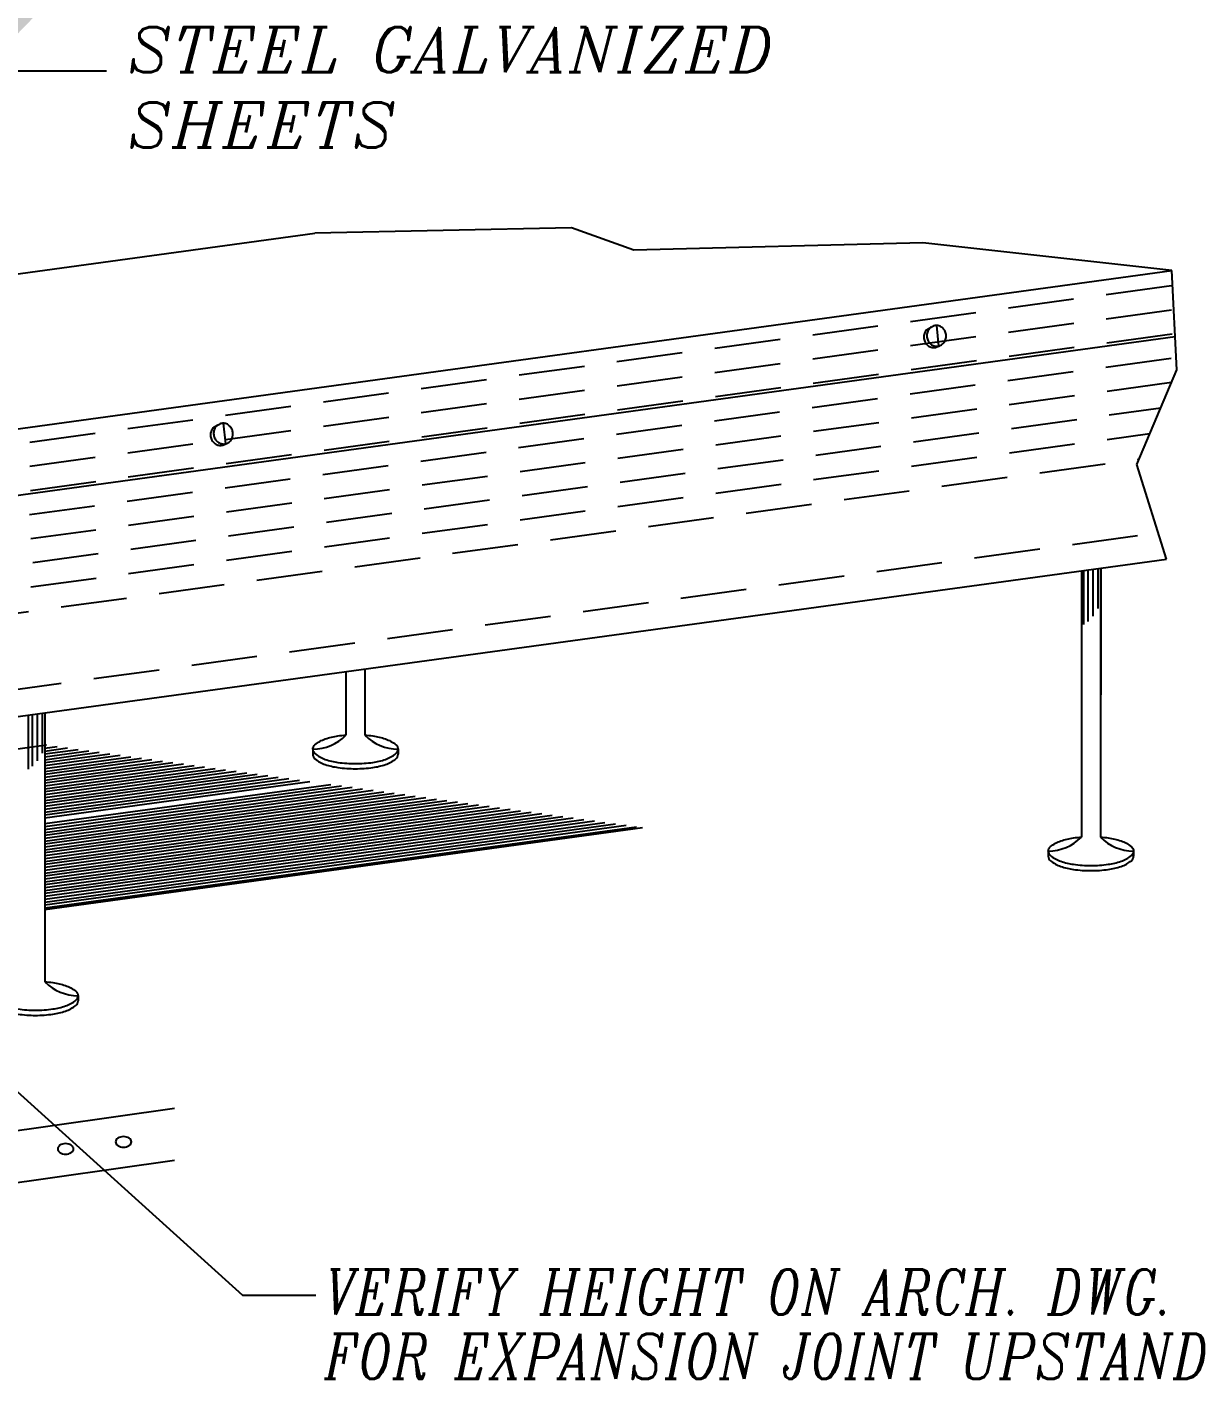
# Model space of a CAD drawing. Extents: x -508 to 92, y -98 to -31.
# Drawn here: x -68.53 to -64.06, y -69.27 to -64.14 of the extents above; entities that cross this region are included whole.
import ezdxf

# ---------------------------------------------------------------- set-up
doc = ezdxf.new("R2010")
doc.units = 0
doc.header["$MEASUREMENT"] = 0
doc.linetypes.add('HIDDEN', pattern=[0.375, 0.25, -0.125])
for name, color, linetype in [('E-LEADER', 11, 'CONTINUOUS'), ('E-PW-TXT', 2, 'CONTINUOUS'), ('E-TRAY', 7, 'CONTINUOUS'), ('G-BORDER-V', 6, 'CONTINUOUS')]:
    doc.layers.add(name, color=color, linetype=linetype)
doc.styles.add('EN-SCL-DIM', font='Swis721.ttf')
doc.styles.add('ROMANS', font='italic8.shx')
doc.dimstyles.new('ZFP-1-100', dxfattribs={"dimscale": 100, "dimtxt": 2.5, "dimasz": 2.5, "dimexe": 1, "dimexo": 1, "dimgap": 1, "dimtad": 1, "dimdec": 0, "dimzin": 0, "dimdsep": 46, "dimtxsty": 'EN-SCL-DIM', "dimcen": 2, "dimdle": 1.25, "dimclrd": 256, "dimclre": 256, "dimclrt": 256, "dimadec": 3, "dimazin": 2, "dimtfac": 1, "dimtdec": 0, "dimtix": 1, "dimtmove": 2, "dimatfit": 0, "dimfxl": 1, "dimtolj": 1, "dimtzin": 0, "dimlwd": -1, "dimlwe": -1, "dimarcsym": 0})

msp = doc.modelspace()

# ---------------------------------------------------------------- linework, layer by layer
at = {"layer": 'E-TRAY', "color": 3}
for p, q in [((-66.4619, -64.9003), (-67.4359, -64.92)), ((-66.2255, -64.9854), (-66.4619, -64.9003)), ((-76.5322, -66.1665), (-67.4359, -64.92)), ((-65.1286, -64.957), (-66.2255, -64.9854)), ((-64.1827, -65.0624), (-65.1286, -64.957)), ((-73.6255, -66.3564), (-64.1827, -65.0624)), ((-64.164, -65.439), (-64.1827, -65.0624)), ((-73.6255, -66.6078), (-64.1703, -65.3121)), ((-64.3153, -65.7981), (-64.164, -65.439)), ((-64.2025, -66.1573), (-64.3153, -65.7981)), ((-73.6827, -67.4564), (-64.2025, -66.1573))]:
    msp.add_line(p, q, dxfattribs=at)
at = {"layer": 'E-TRAY', "color": 15, "linetype": 'HIDDEN'}
for p, q in [((-73.7199, -66.426), (-64.1799, -65.1187)), ((-73.7197, -66.5178), (-64.1754, -65.2099)), ((-73.7175, -66.6092), (-64.1709, -65.301)), ((-73.7217, -66.7015), (-64.1663, -65.3921)), ((-73.7165, -66.7925), (-64.1839, -65.4862)), ((-73.7083, -66.8831), (-64.2249, -65.5836)), ((-73.7163, -66.9759), (-64.2659, -65.6809)), ((-73.6007, -67.0518), (-64.3069, -65.7782)), ((-73.4769, -67.3239), (-64.2339, -66.0573))]:
    msp.add_line(p, q, dxfattribs=at)
at = {"layer": 'E-TRAY'}
for p, q in [((-65.1107, -65.2842), (-65.0879, -65.2726)), ((-65.0768, -65.2708), (-65.0681, -65.3488)), ((-65.0774, -65.3535), (-65.0577, -65.3447)), ((-67.8188, -65.6553), (-67.796, -65.6436)), ((-67.7849, -65.6419), (-67.7761, -65.7198)), ((-67.7855, -65.7246), (-67.7658, -65.7157)), ((-64.5259, -66.2016), (-64.5259, -67.213)), ((-64.4539, -66.1918), (-64.4539, -67.213)), ((-67.3184, -66.5843), (-67.3184, -66.8262)), ((-67.2464, -66.5744), (-67.2464, -66.8262)), ((-68.4613, -66.7409), (-68.4613, -67.7621)), ((-67.444, -66.8787), (-67.444, -66.8982)), ((-64.6516, -67.2655), (-64.6516, -67.285)), ((-64.3283, -67.2655), (-64.3283, -67.285)), ((-68.3356, -67.8146), (-68.3356, -67.8341))]:
    msp.add_line(p, q, dxfattribs=at)
at = {"layer": 'E-TRAY', "color": 11}
for p, q in [((-64.5177, -66.2005), (-64.5177, -66.405)), ((-64.5022, -66.1984), (-64.5022, -66.3936)), ((-64.4832, -66.1958), (-64.4832, -66.3744)), ((-64.4642, -66.1932), (-64.4642, -66.3444)), ((-68.5251, -66.7496), (-68.5251, -66.9541)), ((-68.5095, -66.7475), (-68.5095, -66.9428)), ((-68.4905, -66.7449), (-68.4905, -66.9236)), ((-68.4715, -66.7423), (-68.4715, -66.8935)), ((-67.9693, -68.2429), (-69.3637, -68.4404)), ((-67.9693, -68.4399), (-69.1249, -68.6036))]:
    msp.add_line(p, q, dxfattribs=at)
at = {"layer": 'E-TRAY', "color": 8}
for p, q in [((-70.7338, -67.1751), (-68.4551, -66.8628)), ((-68.4613, -66.8637), (-68.4551, -66.8628)), ((-68.4613, -66.8747), (-68.4151, -66.8684)), ((-68.4613, -66.8857), (-68.3751, -66.8739)), ((-68.4613, -66.8967), (-68.3351, -66.8795)), ((-68.4613, -66.9078), (-68.2951, -66.885)), ((-68.4613, -66.9188), (-68.2551, -66.8905)), ((-68.4613, -66.9298), (-68.2151, -66.8961)), ((-68.4613, -66.9408), (-68.1751, -66.9016)), ((-67.1207, -66.8787), (-67.1207, -66.8982)), ((-68.4613, -66.9519), (-68.1351, -66.9072)), ((-68.4613, -66.9629), (-68.0951, -66.9127)), ((-68.4613, -66.9739), (-68.0551, -66.9182)), ((-68.4613, -66.9849), (-68.0151, -66.9238)), ((-68.4613, -66.9959), (-67.9751, -66.9293)), ((-68.4613, -67.007), (-67.9351, -66.9349)), ((-68.4613, -67.018), (-67.8951, -66.9404)), ((-68.4613, -67.029), (-67.8551, -66.946)), ((-68.4613, -67.04), (-67.8151, -66.9515)), ((-68.4613, -67.0511), (-67.7751, -66.957)), ((-68.4613, -67.0621), (-67.7351, -66.9626)), ((-68.4613, -67.0731), (-67.6951, -66.9681)), ((-68.4613, -67.0841), (-67.6551, -66.9737)), ((-68.4613, -67.0952), (-67.6151, -66.9792)), ((-68.4613, -67.1062), (-67.5751, -66.9847)), ((-68.4613, -67.1172), (-67.5351, -66.9903)), ((-68.4613, -67.1282), (-67.4951, -66.9958)), ((-68.4613, -67.1392), (-67.4551, -67.0014)), ((-68.4613, -67.1613), (-67.3751, -67.0124)), ((-68.4613, -67.1723), (-67.3351, -67.018)), ((-68.4613, -67.1833), (-67.2951, -67.0235)), ((-68.4613, -67.1944), (-67.2551, -67.0291)), ((-68.4613, -67.2054), (-67.2151, -67.0346)), ((-68.4613, -67.2164), (-67.1751, -67.0401)), ((-68.4613, -67.2274), (-67.1351, -67.0457)), ((-68.4613, -67.2384), (-67.0951, -67.0512)), ((-68.4613, -67.2495), (-67.0551, -67.0568)), ((-68.4613, -67.2605), (-67.0151, -67.0623)), ((-68.4613, -67.2715), (-66.9751, -67.0679)), ((-68.4613, -67.2825), (-66.9351, -67.0734)), ((-68.4613, -67.2936), (-66.8951, -67.0789)), ((-68.4613, -67.3046), (-66.8551, -67.0845)), ((-68.4613, -67.3156), (-66.8151, -67.09)), ((-68.4613, -67.3266), (-66.7751, -67.0956)), ((-68.4613, -67.3376), (-66.7351, -67.1011)), ((-68.4613, -67.3487), (-66.6951, -67.1066)), ((-68.4613, -67.3597), (-66.6551, -67.1122)), ((-68.4613, -67.3707), (-66.6151, -67.1177)), ((-68.4613, -67.3817), (-66.5751, -67.1233)), ((-68.4613, -67.3928), (-66.5351, -67.1288)), ((-68.4613, -67.4038), (-66.4951, -67.1343)), ((-68.4613, -67.4148), (-66.4551, -67.1399)), ((-68.4613, -67.4258), (-66.4151, -67.1454)), ((-68.4613, -67.4368), (-66.375, -67.151)), ((-68.4613, -67.4479), (-66.335, -67.1565)), ((-68.4613, -67.4589), (-66.295, -67.1621)), ((-68.4613, -67.4699), (-66.255, -67.1676)), ((-68.4613, -67.4809), (-66.215, -67.1731)), ((-68.4613, -67.4873), (-66.1919, -67.1763))]:
    msp.add_line(p, q, dxfattribs=at)
at = {"layer": 'E-TRAY', "color": 2}
for p, q in [((-68.872, -67.9016), (-67.7117, -68.9515)), ((-67.7117, -68.9515), (-67.4358, -68.9515))]:
    msp.add_line(p, q, dxfattribs=at)
at = {"layer": 'E-TRAY', "color": 15}
msp.add_line((-67.4358, -68.9515), (-67.4322, -68.9515), dxfattribs=at)
at = {"layer": 'E-TRAY'}
for points in [[(-65.1107, -65.2842, 0.06658), (-65.1173, -65.2915, 0.095588), (-65.1233, -65.3051, 0.092054), (-65.124, -65.3206, 0.092054)], [(-65.0964, -65.2769, 0.089629), (-65.1057, -65.2862, 0.095588), (-65.1117, -65.2998, 0.092054), (-65.1124, -65.3153, 0.092054)], [(-65.0965, -65.277, 0.000651), (-65.0966, -65.277, 0.10105)], [(-65.0577, -65.3447, 0.004824), (-65.0572, -65.3443, 0.10105), (-65.0465, -65.3341, 0.095588), (-65.0405, -65.3204, 0.092054), (-65.0398, -65.305, 0.092054), (-65.0448, -65.2903, 0.095588), (-65.0544, -65.2789, 0.10105), (-65.0675, -65.272, 0.105284), (-65.0817, -65.2711, 0.048934), (-65.0881, -65.2727, 0.10105)], [(-65.124, -65.3206, 0.092054), (-65.119, -65.3353, 0.095588), (-65.1094, -65.3467, 0.10105), (-65.0963, -65.3535, 0.105284), (-65.0821, -65.3545, 0.035425), (-65.0774, -65.3535, 0.012353)], [(-65.1124, -65.3153, 0.092054), (-65.1074, -65.33, 0.095588), (-65.0978, -65.3414, 0.10105), (-65.0847, -65.3482, 0.105284), (-65.0705, -65.3492, 0.039458), (-65.0653, -65.348, 0.10105)], [(-65.0689, -65.3497, 0.000797), (-65.0688, -65.3496, 0.012353), (-65.0673, -65.3486, 0.095588)], [(-67.8187, -65.6553, 0.06658), (-67.8253, -65.6625, 0.095588), (-67.8314, -65.6762, 0.092054), (-67.832, -65.6917, 0.092054)], [(-67.8044, -65.648, 0.089629), (-67.8137, -65.6573, 0.095588), (-67.8198, -65.6709, 0.092054), (-67.8204, -65.6864, 0.092054)], [(-67.8046, -65.6481, 0.000651), (-67.8046, -65.6481, 0.10105)], [(-67.7658, -65.7157, 0.004824), (-67.7652, -65.7154, 0.10105), (-67.7545, -65.7052, 0.095588), (-67.7485, -65.6915, 0.092054), (-67.7479, -65.676, 0.092054), (-67.7528, -65.6614, 0.095588), (-67.7624, -65.6499, 0.10105), (-67.7755, -65.6431, 0.105284), (-67.7897, -65.6422, 0.048934), (-67.7962, -65.6437, 0.10105)], [(-67.832, -65.6917, 0.092054), (-67.8271, -65.7064, 0.095588), (-67.8175, -65.7178, 0.10105), (-67.8043, -65.7246, 0.105284), (-67.7902, -65.7256, 0.035425), (-67.7855, -65.7246, 0.012353)], [(-67.8204, -65.6864, 0.092054), (-67.8155, -65.7011, 0.095588), (-67.8058, -65.7125, 0.10105), (-67.7927, -65.7193, 0.105284), (-67.7786, -65.7203, 0.039458), (-67.7733, -65.7191, 0.10105)], [(-67.7769, -65.7207, 0.000797), (-67.7768, -65.7207, 0.012353), (-67.7753, -65.7197, 0.095588)], [(-67.444, -66.8787, -0.224763), (-67.436, -66.8617, -0.090054), (-67.3967, -66.8399, -0.046917), (-67.3486, -66.8284, -0.015969), (-67.3184, -66.8252, -0.034931)], [(-67.2464, -66.8252, -0.015969), (-67.2162, -66.8284, -0.046917), (-67.1681, -66.8399, -0.090054), (-67.1288, -66.8617, -0.224763), (-67.1207, -66.8787, -0.224763)], [(-67.444, -66.8982, 0.224763), (-67.436, -66.9151, 0.090054), (-67.3967, -66.937, 0.046917), (-67.3486, -66.9484, 0.034931), (-67.2824, -66.953, 0.034931), (-67.2162, -66.9484, 0.046917), (-67.1681, -66.937, 0.090054), (-67.1288, -66.9151, 0.224763), (-67.1207, -66.8982, 0.224763)], [(-64.6516, -67.2655, -0.224763), (-64.6435, -67.2485, -0.090054), (-64.6042, -67.2267, -0.046917), (-64.5561, -67.2153, -0.015969), (-64.5259, -67.212, -0.034931)], [(-64.4539, -67.212, -0.015969), (-64.4238, -67.2153, -0.046917), (-64.3756, -67.2267, -0.090054), (-64.3363, -67.2485, -0.224763), (-64.3283, -67.2655, -0.224763)], [(-64.6516, -67.285, 0.224763), (-64.6435, -67.3019, 0.090054), (-64.6042, -67.3238, 0.046917), (-64.5561, -67.3352, 0.034931), (-64.4899, -67.3398, 0.034931), (-64.4238, -67.3352, 0.046917), (-64.3756, -67.3238, 0.090054), (-64.3363, -67.3019, 0.224763), (-64.3283, -67.285, 0.224763)], [(-68.4613, -67.7611, -0.015969), (-68.4311, -67.7644, -0.046917), (-68.383, -67.7758, -0.090054), (-68.3437, -67.7977, -0.224763), (-68.3356, -67.8146, -0.224763)], [(-68.6589, -67.8341, 0.224763), (-68.6509, -67.8511, 0.090054), (-68.6116, -67.8729, 0.046917), (-68.5635, -67.8843, 0.034931), (-68.4973, -67.889, 0.034931), (-68.4311, -67.8843, 0.046917), (-68.383, -67.8729, 0.090054), (-68.3437, -67.8511, 0.224763), (-68.3356, -67.8341, 0.224763)]]:
    msp.add_lwpolyline(points, format="xyb", dxfattribs=at)
at = {"layer": 'E-TRAY', "color": 15}
for points in [[(-67.444, -66.8787, 0.224763), (-67.436, -66.8956, 0.090054), (-67.3967, -66.9175, 0.046917), (-67.3486, -66.9289, 0.034931), (-67.2824, -66.9335, 0.034931), (-67.2162, -66.9289, 0.046917), (-67.1681, -66.9175, 0.090054), (-67.1288, -66.8956, 0.224763), (-67.1207, -66.8787, 0.224763)], [(-64.6516, -67.2655, 0.224763), (-64.6435, -67.2825, 0.090054), (-64.6042, -67.3043, 0.046917), (-64.5561, -67.3157, 0.034931), (-64.4899, -67.3203, 0.034931), (-64.4238, -67.3157, 0.046917), (-64.3756, -67.3043, 0.090054), (-64.3363, -67.2825, 0.224763), (-64.3283, -67.2655, 0.224763)], [(-68.6589, -67.8146, 0.224763), (-68.6509, -67.8316, 0.090054), (-68.6116, -67.8534, 0.046917), (-68.5635, -67.8648, 0.034931), (-68.4973, -67.8695, 0.034931), (-68.4311, -67.8648, 0.046917), (-68.383, -67.8534, 0.090054), (-68.3437, -67.8316, 0.224763), (-68.3356, -67.8146, 0.224763)]]:
    msp.add_lwpolyline(points, format="xyb", dxfattribs=at)
at = {"layer": 'E-TRAY', "color": 10}
for points in [[(-68.4128, -68.3958, 0.139966), (-68.4107, -68.403, 0.10712), (-68.404, -68.4099, 0.079778), (-68.3947, -68.4142, 0.067415), (-68.3828, -68.4158, 0.067415), (-68.3709, -68.4142, 0.079778), (-68.3616, -68.4099, 0.10712), (-68.3549, -68.403, 0.139966), (-68.3528, -68.3958, 0.139966), (-68.3549, -68.3886, 0.10712), (-68.3616, -68.3817, 0.079778), (-68.3709, -68.3775, 0.067415), (-68.3828, -68.3758, 0.067415), (-68.3947, -68.3775, 0.079778), (-68.404, -68.3817, 0.10712), (-68.4107, -68.3886, 0.139966)], [(-68.1929, -68.3692, 0.139966), (-68.1909, -68.3764, 0.10712), (-68.1842, -68.3833, 0.079778), (-68.1749, -68.3875, 0.067415), (-68.163, -68.3892, 0.067415), (-68.151, -68.3875, 0.079778), (-68.1418, -68.3833, 0.10712), (-68.135, -68.3764, 0.139966), (-68.133, -68.3692, 0.139966), (-68.135, -68.362, 0.10712), (-68.1418, -68.3551, 0.079778), (-68.151, -68.3508, 0.067415), (-68.163, -68.3492, 0.067415), (-68.1749, -68.3508, 0.079778), (-68.1842, -68.3551, 0.10712), (-68.1909, -68.362, 0.139966)]]:
    msp.add_lwpolyline(points, format="xyb", close=True, dxfattribs=at)
at = {"layer": 'E-TRAY', "color": 15}
for centre, start, end in [((-67.4461, -66.6971), 270.6647, 314.7035), ((-67.1186, -66.6971), 225.2965, 269.3353), ((-64.6537, -67.0839), 270.6647, 314.7035), ((-64.3262, -67.0839), 225.2965, 269.3353), ((-68.3335, -67.633), 225.2965, 269.3353)]:
    msp.add_arc(centre, 0.1816, start, end, dxfattribs=at)
at = {"layer": 'G-BORDER-V', "color": 8}
msp.add_line((-64.4514, -66.6721), (-64.4514, -66.1914), dxfattribs=at)

# ---------------------------------------------------------------- texts
at = {"layer": 'E-PW-TXT', "style": 'ROMANS', "width": 0.8}
for s, p in [('VERIFY HEIGHT ON ARCH. DWG.', (-67.3993, -69.0245)), ('FOR EXPANSION JOINT UPSTAND', (-67.3993, -69.2689))]:
    msp.add_text(s, height=0.171436, dxfattribs=at).set_placement(p)
at = {"layer": 'E-PW-TXT', "insert": (-68.1465, -64.1381), "char_height": 0.171435, "width": 3.369932, "attachment_point": 1, "style": 'ROMANS'}
msp.add_mtext('STEEL GALVANIZED SHEETS', dxfattribs=at)

# ---------------------------------------------------------------- leaders
at = {"layer": 'E-LEADER'}
msp.add_leader([(-69.9532, -65.5941), (-69.0565, -64.3043), (-68.2277, -64.3043)], dimstyle='ZFP-1-100', override={"dimasz": 100, "dimtad": 0}, dxfattribs=at)

doc.saveas('drawing.dxf')
